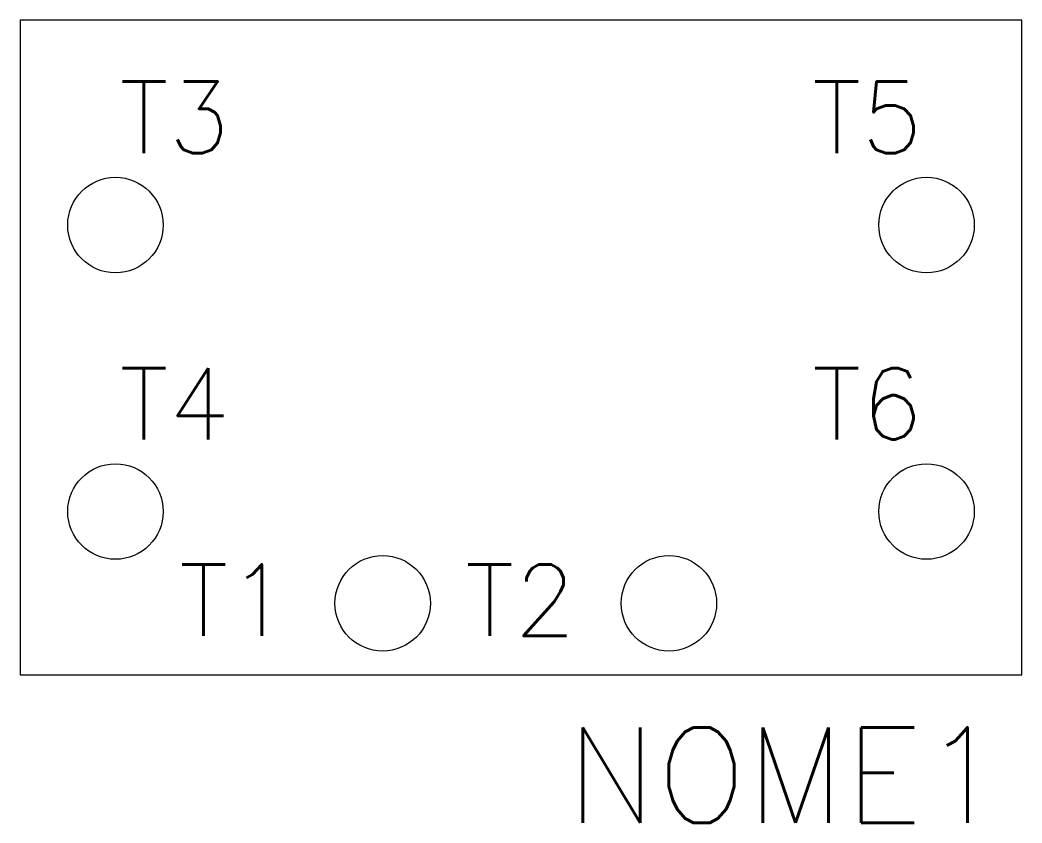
# Model space of a CAD drawing. Header units: millimetres. Extents: x -10.5 to 10.5, y -16.8 to 0.
import ezdxf
from ezdxf.enums import TextEntityAlignment as Align

# ---------------------------------------------------------------- set-up
doc = ezdxf.new("R2010")
doc.units = ezdxf.units.MM
doc.styles.add('Romans', font='romans.shx')

msp = doc.modelspace()

# ---------------------------------------------------------------- linework, layer by layer
for p, q in [((-10.451, 0), (-10.451, -13.716)), ((10.549, 0), (-10.451, 0)), ((10.549, -13.716), (10.549, 0)), ((-10.451, -13.716), (10.549, -13.716))]:
    msp.add_line(p, q)
for centre in [(-8.451, -4.294), (8.549, -4.294), (-8.451, -10.294), (8.549, -10.294), (-2.851, -12.216), (3.149, -12.216)]:
    msp.add_circle(centre, 1)

# ---------------------------------------------------------------- texts
at = {"style": 'Romans'}
for tag, p in [('T3', (-7.212, -2.038)), ('T5', (7.31, -2.038)), ('T4', (-7.212, -8.038)), ('T6', (7.31, -8.038))]:
    msp.add_attdef(tag, text='', height=1.5, dxfattribs=at).set_placement(p, align=Align.MIDDLE_CENTER)
for tag, p in [('T1', (-4.805, -12.15)), ('T2', (1.195, -12.15))]:
    msp.add_attdef(tag, text='', height=1.5, dxfattribs=at).set_placement(p, align=Align.MIDDLE_RIGHT)
msp.add_attdef('NOME1', text='', height=2, dxfattribs=at).set_placement((10.177, -17.416), align=Align.BOTTOM_RIGHT)

doc.saveas('drawing.dxf')
